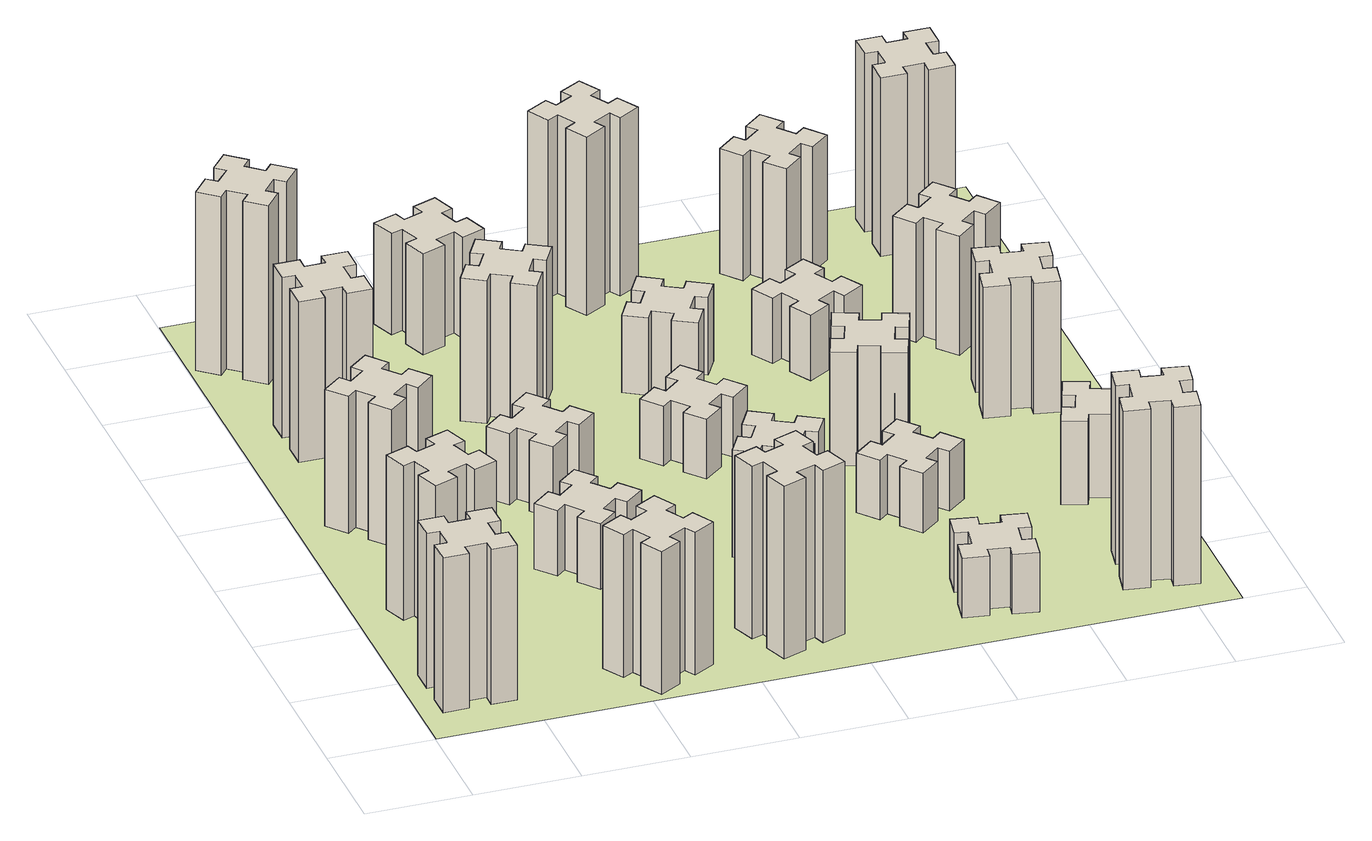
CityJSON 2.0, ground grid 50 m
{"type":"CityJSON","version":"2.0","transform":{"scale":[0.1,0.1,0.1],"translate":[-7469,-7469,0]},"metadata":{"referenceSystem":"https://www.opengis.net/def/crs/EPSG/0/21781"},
"CityObjects":{
"building1":{"type":"Building","attributes":{"class":"1000","function":"1000","usage":"1000","yearOfConstruction":2016,"roofType":"1000","measuredHeight":78,"storeysAboveGround":30,"storeysBelowGround":0},"geometry":[{"type":"Solid","lod":"1","boundaries":[[[[0,1,2,3,4,5,6,7,8,9,10,11,12,13,14,15,16,17,18,19]],[[17,16,20,21]],[[16,15,22,20]],[[15,14,23,22]],[[14,13,24,23]],[[13,12,25,24]],[[12,11,26,25]],[[11,10,27,26]],[[10,9,28,27]],[[9,8,29,28]],[[8,7,30,29]],[[7,6,31,30]],[[6,5,32,31]],[[5,4,33,32]],[[4,3,34,33]],[[3,2,35,34]],[[2,1,36,35]],[[1,0,37,36]],[[0,19,38,37]],[[19,18,39,38]],[[18,17,21,39]],[[24,25,26,27,28,29,30,31,32,33,34,35,36,37,38,39,21,20,22,23]]]]}]},
"building2":{"type":"Building","attributes":{"class":"1000","function":"1000","usage":"1000","yearOfConstruction":2016,"roofType":"1000","measuredHeight":78,"storeysAboveGround":30,"storeysBelowGround":0},"geometry":[{"type":"Solid","lod":"1","boundaries":[[[[40,41,42,43,44,45,46,47,48,49,50,51,52,53,54,55,56,57,58,59]],[[57,56,60,61]],[[56,55,62,60]],[[55,54,63,62]],[[54,53,64,63]],[[53,52,65,64]],[[52,51,66,65]],[[51,50,67,66]],[[50,49,68,67]],[[49,48,69,68]],[[48,47,70,69]],[[47,46,71,70]],[[46,45,72,71]],[[45,44,73,72]],[[44,43,74,73]],[[43,42,75,74]],[[42,41,76,75]],[[41,40,77,76]],[[40,59,78,77]],[[59,58,79,78]],[[58,57,61,79]],[[64,65,66,67,68,69,70,71,72,73,74,75,76,77,78,79,61,60,62,63]]]]}]},
"building3":{"type":"Building","attributes":{"class":"1000","function":"1000","usage":"1000","yearOfConstruction":2016,"roofType":"1000","measuredHeight":69,"storeysAboveGround":30,"storeysBelowGround":0},"geometry":[{"type":"Solid","lod":"1","boundaries":[[[[80,81,82,83,84,85,86,87,88,89,90,91,92,93,94,95,96,97,98,99]],[[97,96,100,101]],[[96,95,102,100]],[[95,94,103,102]],[[94,93,104,103]],[[93,92,105,104]],[[92,91,106,105]],[[91,90,107,106]],[[90,89,108,107]],[[89,88,109,108]],[[88,87,110,109]],[[87,86,111,110]],[[86,85,112,111]],[[85,84,113,112]],[[84,83,114,113]],[[83,82,115,114]],[[82,81,116,115]],[[81,80,117,116]],[[80,99,118,117]],[[99,98,119,118]],[[98,97,101,119]],[[104,105,106,107,108,109,110,111,112,113,114,115,116,117,118,119,101,100,102,103]]]]}]},
"building4":{"type":"Building","attributes":{"class":"1000","function":"1000","usage":"1000","yearOfConstruction":2016,"roofType":"1000","measuredHeight":81,"storeysAboveGround":30,"storeysBelowGround":0},"geometry":[{"type":"Solid","lod":"1","boundaries":[[[[120,121,122,123,124,125,126,127,128,129,130,131,132,133,134,135,136,137,138,139]],[[137,136,140,141]],[[136,135,142,140]],[[135,134,143,142]],[[134,133,144,143]],[[133,132,145,144]],[[132,131,146,145]],[[131,130,147,146]],[[130,129,148,147]],[[129,128,149,148]],[[128,127,150,149]],[[127,126,151,150]],[[126,125,152,151]],[[125,124,153,152]],[[124,123,154,153]],[[123,122,155,154]],[[122,121,156,155]],[[121,120,157,156]],[[120,139,158,157]],[[139,138,159,158]],[[138,137,141,159]],[[144,145,146,147,148,149,150,151,152,153,154,155,156,157,158,159,141,140,142,143]]]]}]},
"building5":{"type":"Building","attributes":{"class":"1000","function":"1000","usage":"1000","yearOfConstruction":2016,"roofType":"1000","measuredHeight":72,"storeysAboveGround":30,"storeysBelowGround":0},"geometry":[{"type":"Solid","lod":"1","boundaries":[[[[160,161,162,163,164,165,166,167,168,169,170,171,172,173,174,175,176,177,178,179]],[[177,176,180,181]],[[176,175,182,180]],[[175,174,183,182]],[[174,173,184,183]],[[173,172,185,184]],[[172,171,186,185]],[[171,170,187,186]],[[170,169,188,187]],[[169,168,189,188]],[[168,167,190,189]],[[167,166,191,190]],[[166,165,192,191]],[[165,164,193,192]],[[164,163,194,193]],[[163,162,195,194]],[[162,161,196,195]],[[161,160,197,196]],[[160,179,198,197]],[[179,178,199,198]],[[178,177,181,199]],[[184,185,186,187,188,189,190,191,192,193,194,195,196,197,198,199,181,180,182,183]]]]}]},
"building6":{"type":"Building","attributes":{"class":"1000","function":"1000","usage":"1000","yearOfConstruction":2016,"roofType":"1000","measuredHeight":90,"storeysAboveGround":30,"storeysBelowGround":0},"geometry":[{"type":"Solid","lod":"1","boundaries":[[[[200,201,202,203,204,205,206,207,208,209,210,211,212,213,214,215,216,217,218,219]],[[217,216,220,221]],[[216,215,222,220]],[[215,214,223,222]],[[214,213,224,223]],[[213,212,225,224]],[[212,211,226,225]],[[211,210,227,226]],[[210,209,228,227]],[[209,208,229,228]],[[208,207,230,229]],[[207,206,231,230]],[[206,205,232,231]],[[205,204,233,232]],[[204,203,234,233]],[[203,202,235,234]],[[202,201,236,235]],[[201,200,237,236]],[[200,219,238,237]],[[219,218,239,238]],[[218,217,221,239]],[[224,225,226,227,228,229,230,231,232,233,234,235,236,237,238,239,221,220,222,223]]]]}]},
"building7":{"type":"Building","attributes":{"class":"1000","function":"1000","usage":"1000","yearOfConstruction":2016,"roofType":"1000","measuredHeight":33,"storeysAboveGround":30,"storeysBelowGround":0},"geometry":[{"type":"Solid","lod":"1","boundaries":[[[[240,241,242,243,244,245,246,247,248,249,250,251,252,253,254,255,256,257,258,259]],[[257,256,260,261]],[[256,255,262,260]],[[255,254,263,262]],[[254,253,264,263]],[[253,252,265,264]],[[252,251,266,265]],[[251,250,267,266]],[[250,249,268,267]],[[249,248,269,268]],[[248,247,270,269]],[[247,246,271,270]],[[246,245,272,271]],[[245,244,273,272]],[[244,243,274,273]],[[243,242,275,274]],[[242,241,276,275]],[[241,240,277,276]],[[240,259,278,277]],[[259,258,279,278]],[[258,257,261,279]],[[264,265,266,267,268,269,270,271,272,273,274,275,276,277,278,279,261,260,262,263]]]]}]},
"building8":{"type":"Building","attributes":{"class":"1000","function":"1000","usage":"1000","yearOfConstruction":2016,"roofType":"1000","measuredHeight":36,"storeysAboveGround":30,"storeysBelowGround":0},"geometry":[{"type":"Solid","lod":"1","boundaries":[[[[280,281,282,283,284,285,286,287,288,289,290,291,292,293,294,295,296,297,298,299]],[[297,296,300,301]],[[296,295,302,300]],[[295,294,303,302]],[[294,293,304,303]],[[293,292,305,304]],[[292,291,306,305]],[[291,290,307,306]],[[290,289,308,307]],[[289,288,309,308]],[[288,287,310,309]],[[287,286,311,310]],[[286,285,312,311]],[[285,284,313,312]],[[284,283,314,313]],[[283,282,315,314]],[[282,281,316,315]],[[281,280,317,316]],[[280,299,318,317]],[[299,298,319,318]],[[298,297,301,319]],[[304,305,306,307,308,309,310,311,312,313,314,315,316,317,318,319,301,300,302,303]]]]}]},
"building9":{"type":"Building","attributes":{"class":"1000","function":"1000","usage":"1000","yearOfConstruction":2016,"roofType":"1000","measuredHeight":87,"storeysAboveGround":30,"storeysBelowGround":0},"geometry":[{"type":"Solid","lod":"1","boundaries":[[[[320,321,322,323,324,325,326,327,328,329,330,331,332,333,334,335,336,337,338,339]],[[337,336,340,341]],[[336,335,342,340]],[[335,334,343,342]],[[334,333,344,343]],[[333,332,345,344]],[[332,331,346,345]],[[331,330,347,346]],[[330,329,348,347]],[[329,328,349,348]],[[328,327,350,349]],[[327,326,351,350]],[[326,325,352,351]],[[325,324,353,352]],[[324,323,354,353]],[[323,322,355,354]],[[322,321,356,355]],[[321,320,357,356]],[[320,339,358,357]],[[339,338,359,358]],[[338,337,341,359]],[[344,345,346,347,348,349,350,351,352,353,354,355,356,357,358,359,341,340,342,343]]]]}]},
"building10":{"type":"Building","attributes":{"class":"1000","function":"1000","usage":"1000","yearOfConstruction":2016,"roofType":"1000","measuredHeight":72,"storeysAboveGround":30,"storeysBelowGround":0},"geometry":[{"type":"Solid","lod":"1","boundaries":[[[[360,361,362,363,364,365,366,367,368,369,370,371,372,373,374,375,376,377,378,379]],[[377,376,380,381]],[[376,375,382,380]],[[375,374,383,382]],[[374,373,384,383]],[[373,372,385,384]],[[372,371,386,385]],[[371,370,387,386]],[[370,369,388,387]],[[369,368,389,388]],[[368,367,390,389]],[[367,366,391,390]],[[366,365,392,391]],[[365,364,393,392]],[[364,363,394,393]],[[363,362,395,394]],[[362,361,396,395]],[[361,360,397,396]],[[360,379,398,397]],[[379,378,399,398]],[[378,377,381,399]],[[384,385,386,387,388,389,390,391,392,393,394,395,396,397,398,399,381,380,382,383]]]]}]},
"building11":{"type":"Building","attributes":{"class":"1000","function":"1000","usage":"1000","yearOfConstruction":2016,"roofType":"1000","measuredHeight":51,"storeysAboveGround":30,"storeysBelowGround":0},"geometry":[{"type":"Solid","lod":"1","boundaries":[[[[400,401,402,403,404,405,406,407,408,409,410,411,412,413,414,415,416,417,418,419]],[[417,416,420,421]],[[416,415,422,420]],[[415,414,423,422]],[[414,413,424,423]],[[413,412,425,424]],[[412,411,426,425]],[[411,410,427,426]],[[410,409,428,427]],[[409,408,429,428]],[[408,407,430,429]],[[407,406,431,430]],[[406,405,432,431]],[[405,404,433,432]],[[404,403,434,433]],[[403,402,435,434]],[[402,401,436,435]],[[401,400,437,436]],[[400,419,438,437]],[[419,418,439,438]],[[418,417,421,439]],[[424,425,426,427,428,429,430,431,432,433,434,435,436,437,438,439,421,420,422,423]]]]}]},
"building12":{"type":"Building","attributes":{"class":"1000","function":"1000","usage":"1000","yearOfConstruction":2016,"roofType":"1000","measuredHeight":54,"storeysAboveGround":30,"storeysBelowGround":0},"geometry":[{"type":"Solid","lod":"1","boundaries":[[[[440,441,442,443,444,445,446,447,448,449,450,451,452,453,454,455,456,457,458,459]],[[457,456,460,461]],[[456,455,462,460]],[[455,454,463,462]],[[454,453,464,463]],[[453,452,465,464]],[[452,451,466,465]],[[451,450,467,466]],[[450,449,468,467]],[[449,448,469,468]],[[448,447,470,469]],[[447,446,471,470]],[[446,445,472,471]],[[445,444,473,472]],[[444,443,474,473]],[[443,442,475,474]],[[442,441,476,475]],[[441,440,477,476]],[[440,459,478,477]],[[459,458,479,478]],[[458,457,461,479]],[[464,465,466,467,468,469,470,471,472,473,474,475,476,477,478,479,461,460,462,463]]]]}]},
"building13":{"type":"Building","attributes":{"class":"1000","function":"1000","usage":"1000","yearOfConstruction":2016,"roofType":"1000","measuredHeight":30,"storeysAboveGround":30,"storeysBelowGround":0},"geometry":[{"type":"Solid","lod":"1","boundaries":[[[[480,481,482,483,484,485,486,487,488,489,490,491,492,493,494,495,496,497,498,499]],[[497,496,500,501]],[[496,495,502,500]],[[495,494,503,502]],[[494,493,504,503]],[[493,492,505,504]],[[492,491,506,505]],[[491,490,507,506]],[[490,489,508,507]],[[489,488,509,508]],[[488,487,510,509]],[[487,486,511,510]],[[486,485,512,511]],[[485,484,513,512]],[[484,483,514,513]],[[483,482,515,514]],[[482,481,516,515]],[[481,480,517,516]],[[480,499,518,517]],[[499,498,519,518]],[[498,497,501,519]],[[504,505,506,507,508,509,510,511,512,513,514,515,516,517,518,519,501,500,502,503]]]]}]},
"building14":{"type":"Building","attributes":{"class":"1000","function":"1000","usage":"1000","yearOfConstruction":2016,"roofType":"1000","measuredHeight":39,"storeysAboveGround":30,"storeysBelowGround":0},"geometry":[{"type":"Solid","lod":"1","boundaries":[[[[520,521,522,523,524,525,526,527,528,529,530,531,532,533,534,535,536,537,538,539]],[[537,536,540,541]],[[536,535,542,540]],[[535,534,543,542]],[[534,533,544,543]],[[533,532,545,544]],[[532,531,546,545]],[[531,530,547,546]],[[530,529,548,547]],[[529,528,549,548]],[[528,527,550,549]],[[527,526,551,550]],[[526,525,552,551]],[[525,524,553,552]],[[524,523,554,553]],[[523,522,555,554]],[[522,521,556,555]],[[521,520,557,556]],[[520,539,558,557]],[[539,538,559,558]],[[538,537,541,559]],[[544,545,546,547,548,549,550,551,552,553,554,555,556,557,558,559,541,540,542,543]]]]}]},
"building15":{"type":"Building","attributes":{"class":"1000","function":"1000","usage":"1000","yearOfConstruction":2016,"roofType":"1000","measuredHeight":30,"storeysAboveGround":30,"storeysBelowGround":0},"geometry":[{"type":"Solid","lod":"1","boundaries":[[[[560,561,562,563,564,565,566,567,568,569,570,571,572,573,574,575,576,577,578,579]],[[577,576,580,581]],[[576,575,582,580]],[[575,574,583,582]],[[574,573,584,583]],[[573,572,585,584]],[[572,571,586,585]],[[571,570,587,586]],[[570,569,588,587]],[[569,568,589,588]],[[568,567,590,589]],[[567,566,591,590]],[[566,565,592,591]],[[565,564,593,592]],[[564,563,594,593]],[[563,562,595,594]],[[562,561,596,595]],[[561,560,597,596]],[[560,579,598,597]],[[579,578,599,598]],[[578,577,581,599]],[[584,585,586,587,588,589,590,591,592,593,594,595,596,597,598,599,581,580,582,583]]]]}]},
"building16":{"type":"Building","attributes":{"class":"1000","function":"1000","usage":"1000","yearOfConstruction":2016,"roofType":"1000","measuredHeight":90,"storeysAboveGround":30,"storeysBelowGround":0},"geometry":[{"type":"Solid","lod":"1","boundaries":[[[[600,601,602,603,604,605,606,607,608,609,610,611,612,613,614,615,616,617,618,619]],[[617,616,620,621]],[[616,615,622,620]],[[615,614,623,622]],[[614,613,624,623]],[[613,612,625,624]],[[612,611,626,625]],[[611,610,627,626]],[[610,609,628,627]],[[609,608,629,628]],[[608,607,630,629]],[[607,606,631,630]],[[606,605,632,631]],[[605,604,633,632]],[[604,603,634,633]],[[603,602,635,634]],[[602,601,636,635]],[[601,600,637,636]],[[600,619,638,637]],[[619,618,639,638]],[[618,617,621,639]],[[624,625,626,627,628,629,630,631,632,633,634,635,636,637,638,639,621,620,622,623]]]]}]},
"building17":{"type":"Building","attributes":{"class":"1000","function":"1000","usage":"1000","yearOfConstruction":2016,"roofType":"1000","measuredHeight":30,"storeysAboveGround":30,"storeysBelowGround":0},"geometry":[{"type":"Solid","lod":"1","boundaries":[[[[640,641,642,643,644,645,646,647,648,649,650,651,652,653,654,655,656,657,658,659]],[[657,656,660,661]],[[656,655,662,660]],[[655,654,663,662]],[[654,653,664,663]],[[653,652,665,664]],[[652,651,666,665]],[[651,650,667,666]],[[650,649,668,667]],[[649,648,669,668]],[[648,647,670,669]],[[647,646,671,670]],[[646,645,672,671]],[[645,644,673,672]],[[644,643,674,673]],[[643,642,675,674]],[[642,641,676,675]],[[641,640,677,676]],[[640,659,678,677]],[[659,658,679,678]],[[658,657,661,679]],[[664,665,666,667,668,669,670,671,672,673,674,675,676,677,678,679,661,660,662,663]]]]}]},
"building18":{"type":"Building","attributes":{"class":"1000","function":"1000","usage":"1000","yearOfConstruction":2016,"roofType":"1000","measuredHeight":57,"storeysAboveGround":30,"storeysBelowGround":0},"geometry":[{"type":"Solid","lod":"1","boundaries":[[[[680,681,682,683,684,685,686,687,688,689,690,691,692,693,694,695,696,697,698,699]],[[697,696,700,701]],[[696,695,702,700]],[[695,694,703,702]],[[694,693,704,703]],[[693,692,705,704]],[[692,691,706,705]],[[691,690,707,706]],[[690,689,708,707]],[[689,688,709,708]],[[688,687,710,709]],[[687,686,711,710]],[[686,685,712,711]],[[685,684,713,712]],[[684,683,714,713]],[[683,682,715,714]],[[682,681,716,715]],[[681,680,717,716]],[[680,699,718,717]],[[699,698,719,718]],[[698,697,701,719]],[[704,705,706,707,708,709,710,711,712,713,714,715,716,717,718,719,701,700,702,703]]]]}]},
"building19":{"type":"Building","attributes":{"class":"1000","function":"1000","usage":"1000","yearOfConstruction":2016,"roofType":"1000","measuredHeight":33,"storeysAboveGround":30,"storeysBelowGround":0},"geometry":[{"type":"Solid","lod":"1","boundaries":[[[[720,721,722,723,724,725,726,727,728,729,730,731,732,733,734,735,736,737,738,739]],[[737,736,740,741]],[[736,735,742,740]],[[735,734,743,742]],[[734,733,744,743]],[[733,732,745,744]],[[732,731,746,745]],[[731,730,747,746]],[[730,729,748,747]],[[729,728,749,748]],[[728,727,750,749]],[[727,726,751,750]],[[726,725,752,751]],[[725,724,753,752]],[[724,723,754,753]],[[723,722,755,754]],[[722,721,756,755]],[[721,720,757,756]],[[720,739,758,757]],[[739,738,759,758]],[[738,737,741,759]],[[744,745,746,747,748,749,750,751,752,753,754,755,756,757,758,759,741,740,742,743]]]]}]},
"building20":{"type":"Building","attributes":{"class":"1000","function":"1000","usage":"1000","yearOfConstruction":2016,"roofType":"1000","measuredHeight":90,"storeysAboveGround":30,"storeysBelowGround":0},"geometry":[{"type":"Solid","lod":"1","boundaries":[[[[760,761,762,763,764,765,766,767,768,769,770,771,772,773,774,775,776,777,778,779]],[[777,776,780,781]],[[776,775,782,780]],[[775,774,783,782]],[[774,773,784,783]],[[773,772,785,784]],[[772,771,786,785]],[[771,770,787,786]],[[770,769,788,787]],[[769,768,789,788]],[[768,767,790,789]],[[767,766,791,790]],[[766,765,792,791]],[[765,764,793,792]],[[764,763,794,793]],[[763,762,795,794]],[[762,761,796,795]],[[761,760,797,796]],[[760,779,798,797]],[[779,778,799,798]],[[778,777,781,799]],[[784,785,786,787,788,789,790,791,792,793,794,795,796,797,798,799,781,780,782,783]]]]}]},
"building21":{"type":"Building","attributes":{"class":"1000","function":"1000","usage":"1000","yearOfConstruction":2016,"roofType":"1000","measuredHeight":63,"storeysAboveGround":30,"storeysBelowGround":0},"geometry":[{"type":"Solid","lod":"1","boundaries":[[[[800,801,802,803,804,805,806,807,808,809,810,811,812,813,814,815,816,817,818,819]],[[817,816,820,821]],[[816,815,822,820]],[[815,814,823,822]],[[814,813,824,823]],[[813,812,825,824]],[[812,811,826,825]],[[811,810,827,826]],[[810,809,828,827]],[[809,808,829,828]],[[808,807,830,829]],[[807,806,831,830]],[[806,805,832,831]],[[805,804,833,832]],[[804,803,834,833]],[[803,802,835,834]],[[802,801,836,835]],[[801,800,837,836]],[[800,819,838,837]],[[819,818,839,838]],[[818,817,821,839]],[[824,825,826,827,828,829,830,831,832,833,834,835,836,837,838,839,821,820,822,823]]]]}]},
"building22":{"type":"Building","attributes":{"class":"1000","function":"1000","usage":"1000","yearOfConstruction":2016,"roofType":"1000","measuredHeight":42,"storeysAboveGround":30,"storeysBelowGround":0},"geometry":[{"type":"Solid","lod":"1","boundaries":[[[[840,841,842,843,844,845,846,847,848,849,850,851,852,853,854,855,856,857,858,859]],[[857,856,860,861]],[[856,855,862,860]],[[855,854,863,862]],[[854,853,864,863]],[[853,852,865,864]],[[852,851,866,865]],[[851,850,867,866]],[[850,849,868,867]],[[849,848,869,868]],[[848,847,870,869]],[[847,846,871,870]],[[846,845,872,871]],[[845,844,873,872]],[[844,843,874,873]],[[843,842,875,874]],[[842,841,876,875]],[[841,840,877,876]],[[840,859,878,877]],[[859,858,879,878]],[[858,857,861,879]],[[864,865,866,867,868,869,870,871,872,873,874,875,876,877,878,879,861,860,862,863]]]]}]},
"building23":{"type":"Building","attributes":{"class":"1000","function":"1000","usage":"1000","yearOfConstruction":2016,"roofType":"1000","measuredHeight":66,"storeysAboveGround":30,"storeysBelowGround":0},"geometry":[{"type":"Solid","lod":"1","boundaries":[[[[880,881,882,883,884,885,886,887,888,889,890,891,892,893,894,895,896,897,898,899]],[[897,896,900,901]],[[896,895,902,900]],[[895,894,903,902]],[[894,893,904,903]],[[893,892,905,904]],[[892,891,906,905]],[[891,890,907,906]],[[890,889,908,907]],[[889,888,909,908]],[[888,887,910,909]],[[887,886,911,910]],[[886,885,912,911]],[[885,884,913,912]],[[884,883,914,913]],[[883,882,915,914]],[[882,881,916,915]],[[881,880,917,916]],[[880,899,918,917]],[[899,898,919,918]],[[898,897,901,919]],[[904,905,906,907,908,909,910,911,912,913,914,915,916,917,918,919,901,900,902,903]]]]}]},
"building24":{"type":"Building","attributes":{"class":"1000","function":"1000","usage":"1000","yearOfConstruction":2016,"roofType":"1000","measuredHeight":60,"storeysAboveGround":30,"storeysBelowGround":0},"geometry":[{"type":"Solid","lod":"1","boundaries":[[[[920,921,922,923,924,925,926,927,928,929,930,931,932,933,934,935,936,937,938,939]],[[937,936,940,941]],[[936,935,942,940]],[[935,934,943,942]],[[934,933,944,943]],[[933,932,945,944]],[[932,931,946,945]],[[931,930,947,946]],[[930,929,948,947]],[[929,928,949,948]],[[928,927,950,949]],[[927,926,951,950]],[[926,925,952,951]],[[925,924,953,952]],[[924,923,954,953]],[[923,922,955,954]],[[922,921,956,955]],[[921,920,957,956]],[[920,939,958,957]],[[939,938,959,958]],[[938,937,941,959]],[[944,945,946,947,948,949,950,951,952,953,954,955,956,957,958,959,941,940,942,943]]]]}]},
"building25":{"type":"Building","attributes":{"class":"1000","function":"1000","usage":"1000","yearOfConstruction":2016,"roofType":"1000","measuredHeight":90,"storeysAboveGround":30,"storeysBelowGround":0},"geometry":[{"type":"Solid","lod":"1","boundaries":[[[[960,961,962,963,964,965,966,967,968,969,970,971,972,973,974,975,976,977,978,979]],[[977,976,980,981]],[[976,975,982,980]],[[975,974,983,982]],[[974,973,984,983]],[[973,972,985,984]],[[972,971,986,985]],[[971,970,987,986]],[[970,969,988,987]],[[969,968,989,988]],[[968,967,990,989]],[[967,966,991,990]],[[966,965,992,991]],[[965,964,993,992]],[[964,963,994,993]],[[963,962,995,994]],[[962,961,996,995]],[[961,960,997,996]],[[960,979,998,997]],[[979,978,999,998]],[[978,977,981,999]],[[984,985,986,987,988,989,990,991,992,993,994,995,996,997,998,999,981,980,982,983]]]]}]},
"landuse1":{"type":"LandUse","attributes":{"name":"plot1","function":"1010"},"geometry":[{"type":"MultiSurface","lod":"1","boundaries":[[[1000,1001,1002,1003]]]}]}
},
"vertices":[
[165,425,0],[165,325,0],[105,325,0],[105,205,0],[225,205,0],[225,265,0],[325,265,0],[325,205,0],[445,205,0],[445,325,0],[385,325,0],[385,425,0],[445,425,0],[445,545,0],[325,545,0],[325,485,0],[225,485,0],[225,545,0],[105,545,0],[105,425,0],[225,485,780],[225,545,780],[325,485,780],[325,545,780],[445,545,780],[445,425,780],[385,425,780],[385,325,780],[445,325,780],[445,205,780],[325,205,780],[325,265,780],[225,265,780],[225,205,780],[105,205,780],[105,325,780],[165,325,780],[165,425,780],[105,425,780],[105,545,780],
[255,1025,0],[289,931,0],[233,910,0],[274,797,0],[387,839,0],[366,895,0],[460,929,0],[480,873,0],[593,914,0],[552,1027,0],[496,1006,0],[462,1100,0],[518,1120,0],[477,1233,0],[364,1192,0],[385,1136,0],[291,1102,0],[270,1158,0],[157,1117,0],[199,1004,0],[291,1102,780],[270,1158,780],[385,1136,780],[364,1192,780],[477,1233,780],[518,1120,780],[462,1100,780],[496,1006,780],[552,1027,780],[593,914,780],[480,873,780],[460,929,780],[366,895,780],[387,839,780],[274,797,780],[233,910,780],[289,931,780],[255,1025,780],[199,1004,780],[157,1117,780],
[492,1888,0],[427,1964,0],[473,2003,0],[396,2095,0],[304,2018,0],[343,1972,0],[266,1907,0],[228,1953,0],[136,1876,0],[213,1784,0],[259,1823,0],[323,1746,0],[277,1708,0],[354,1616,0],[446,1693,0],[408,1739,0],[484,1803,0],[523,1757,0],[615,1834,0],[538,1926,0],[484,1803,690],[523,1757,690],[408,1739,690],[446,1693,690],[354,1616,690],[277,1708,690],[323,1746,690],[259,1823,690],[213,1784,690],[136,1876,690],[228,1953,690],[266,1907,690],[343,1972,690],[304,2018,690],[396,2095,690],[473,2003,690],[427,1964,690],[492,1888,690],[538,1926,690],[615,1834,690],
[485,2545,0],[485,2645,0],[545,2645,0],[545,2765,0],[425,2765,0],[425,2705,0],[325,2705,0],[325,2765,0],[205,2765,0],[205,2645,0],[265,2645,0],[265,2545,0],[205,2545,0],[205,2425,0],[325,2425,0],[325,2485,0],[425,2485,0],[425,2425,0],[545,2425,0],[545,2545,0],[425,2485,810],[425,2425,810],[325,2485,810],[325,2425,810],[205,2425,810],[205,2545,810],[265,2545,810],[265,2645,810],[205,2645,810],[205,2765,810],[325,2765,810],[325,2705,810],[425,2705,810],[425,2765,810],[545,2765,810],[545,2645,810],[485,2645,810],[485,2545,810],[545,2545,810],[545,2425,810],
[1236,287,0],[1186,374,0],[1238,404,0],[1178,508,0],[1074,448,0],[1104,396,0],[1017,346,0],[987,398,0],[883,338,0],[943,234,0],[995,264,0],[1045,177,0],[993,147,0],[1053,43,0],[1157,103,0],[1127,155,0],[1214,205,0],[1244,153,0],[1348,213,0],[1288,317,0],[1214,205,720],[1244,153,720],[1127,155,720],[1157,103,720],[1053,43,720],[993,147,720],[1045,177,720],[995,264,720],[943,234,720],[883,338,720],[987,398,720],[1017,346,720],[1104,396,720],[1074,448,720],[1178,508,720],[1238,404,720],[1186,374,720],[1236,287,720],[1288,317,720],[1348,213,720],
[384,3387,0],[308,3452,0],[346,3498,0],[254,3575,0],[177,3483,0],[223,3444,0],[159,3368,0],[113,3406,0],[36,3314,0],[128,3237,0],[166,3283,0],[243,3219,0],[204,3173,0],[296,3096,0],[373,3188,0],[327,3226,0],[392,3303,0],[438,3264,0],[515,3356,0],[423,3433,0],[392,3303,900],[438,3264,900],[327,3226,900],[373,3188,900],[296,3096,900],[204,3173,900],[243,3219,900],[166,3283,900],[128,3237,900],[36,3314,900],[113,3406,900],[159,3368,900],[223,3444,900],[177,3483,900],[254,3575,900],[346,3498,900],[308,3452,900],[384,3387,900],[423,3433,900],[515,3356,900],
[1083,1332,0],[1006,1267,0],[968,1313,0],[876,1236,0],[953,1144,0],[999,1183,0],[1063,1106,0],[1017,1068,0],[1094,976,0],[1186,1053,0],[1148,1099,0],[1224,1163,0],[1263,1117,0],[1355,1194,0],[1278,1286,0],[1232,1248,0],[1167,1324,0],[1213,1363,0],[1136,1455,0],[1044,1378,0],[1167,1324,330],[1213,1363,330],[1232,1248,330],[1278,1286,330],[1355,1194,330],[1263,1117,330],[1224,1163,330],[1148,1099,330],[1186,1053,330],[1094,976,330],[1017,1068,330],[1063,1106,330],[999,1183,330],[953,1144,330],[876,1236,330],[968,1313,330],[1006,1267,330],[1083,1332,330],[1044,1378,330],[1136,1455,330],
[1083,1972,0],[1006,1907,0],[968,1953,0],[876,1876,0],[953,1784,0],[999,1823,0],[1063,1746,0],[1017,1708,0],[1094,1616,0],[1186,1693,0],[1148,1739,0],[1224,1803,0],[1263,1757,0],[1355,1834,0],[1278,1926,0],[1232,1888,0],[1167,1964,0],[1213,2003,0],[1136,2095,0],[1044,2018,0],[1167,1964,360],[1213,2003,360],[1232,1888,360],[1278,1926,360],[1355,1834,360],[1263,1757,360],[1224,1803,360],[1148,1739,360],[1186,1693,360],[1094,1616,360],[1017,1708,360],[1063,1746,360],[999,1823,360],[953,1784,360],[876,1876,360],[968,1953,360],[1006,1907,360],[1083,1972,360],[1044,2018,360],[1136,2095,360],
[1765,496,0],[1671,462,0],[1650,518,0],[1537,477,0],[1579,364,0],[1635,385,0],[1669,291,0],[1613,270,0],[1654,157,0],[1767,199,0],[1746,255,0],[1840,289,0],[1860,233,0],[1973,274,0],[1932,387,0],[1876,366,0],[1842,460,0],[1898,480,0],[1857,593,0],[1744,552,0],[1842,460,870],[1898,480,870],[1876,366,870],[1932,387,870],[1973,274,870],[1860,233,870],[1840,289,870],[1746,255,870],[1767,199,870],[1654,157,870],[1613,270,870],[1669,291,870],[1635,385,870],[1579,364,870],[1537,477,870],[1650,518,870],[1671,462,870],[1765,496,870],[1744,552,870],[1857,593,870],
[1314,2666,0],[1227,2716,0],[1257,2768,0],[1153,2828,0],[1093,2724,0],[1145,2694,0],[1095,2607,0],[1043,2637,0],[983,2533,0],[1087,2473,0],[1117,2525,0],[1204,2475,0],[1174,2423,0],[1278,2363,0],[1338,2467,0],[1286,2497,0],[1336,2584,0],[1388,2554,0],[1448,2658,0],[1344,2718,0],[1336,2584,720],[1388,2554,720],[1286,2497,720],[1338,2467,720],[1278,2363,720],[1174,2423,720],[1204,2475,720],[1117,2525,720],[1087,2473,720],[983,2533,720],[1043,2637,720],[1095,2607,720],[1145,2694,720],[1093,2724,720],[1153,2828,720],[1257,2768,720],[1227,2716,720],[1314,2666,720],[1344,2718,720],[1448,2658,720],
[1125,3456,0],[1031,3422,0],[1010,3478,0],[897,3437,0],[939,3324,0],[995,3345,0],[1029,3251,0],[973,3230,0],[1014,3117,0],[1127,3159,0],[1106,3215,0],[1200,3249,0],[1220,3193,0],[1333,3234,0],[1292,3347,0],[1236,3326,0],[1202,3420,0],[1258,3440,0],[1217,3553,0],[1104,3512,0],[1202,3420,510],[1258,3440,510],[1236,3326,510],[1292,3347,510],[1333,3234,510],[1220,3193,510],[1200,3249,510],[1106,3215,510],[1127,3159,510],[1014,3117,510],[973,3230,510],[1029,3251,510],[995,3345,510],[939,3324,510],[897,3437,510],[1010,3478,510],[1031,3422,510],[1125,3456,510],[1104,3512,510],[1217,3553,510],
[2026,1017,0],[2076,1104,0],[2128,1074,0],[2188,1178,0],[2084,1238,0],[2054,1186,0],[1967,1236,0],[1997,1288,0],[1893,1348,0],[1833,1244,0],[1885,1214,0],[1835,1127,0],[1783,1157,0],[1723,1053,0],[1827,993,0],[1857,1045,0],[1944,995,0],[1914,943,0],[2018,883,0],[2078,987,0],[1944,995,540],[1914,943,540],[1857,1045,540],[1827,993,540],[1723,1053,540],[1783,1157,540],[1835,1127,540],[1885,1214,540],[1833,1244,540],[1893,1348,540],[1997,1288,540],[1967,1236,540],[2054,1186,540],[2084,1238,540],[2188,1178,540],[2128,1074,540],[2076,1104,540],[2026,1017,540],[2078,987,540],[2018,883,540],
[1972,1988,0],[1907,2064,0],[1953,2103,0],[1876,2195,0],[1784,2118,0],[1823,2072,0],[1746,2007,0],[1708,2053,0],[1616,1976,0],[1693,1884,0],[1739,1923,0],[1803,1846,0],[1757,1808,0],[1834,1716,0],[1926,1793,0],[1888,1839,0],[1964,1903,0],[2003,1857,0],[2095,1934,0],[2018,2026,0],[1964,1903,300],[2003,1857,300],[1888,1839,300],[1926,1793,300],[1834,1716,300],[1757,1808,300],[1803,1846,300],[1739,1923,300],[1693,1884,300],[1616,1976,300],[1708,2053,300],[1746,2007,300],[1823,2072,300],[1784,2118,300],[1876,2195,300],[1953,2103,300],[1907,2064,300],[1972,1988,300],[2018,2026,300],[2095,1934,300],
[2026,2497,0],[2076,2584,0],[2128,2554,0],[2188,2658,0],[2084,2718,0],[2054,2666,0],[1967,2716,0],[1997,2768,0],[1893,2828,0],[1833,2724,0],[1885,2694,0],[1835,2607,0],[1783,2637,0],[1723,2533,0],[1827,2473,0],[1857,2525,0],[1944,2475,0],[1914,2423,0],[2018,2363,0],[2078,2467,0],[1944,2475,390],[1914,2423,390],[1857,2525,390],[1827,2473,390],[1723,2533,390],[1783,2637,390],[1835,2607,390],[1885,2694,390],[1833,2724,390],[1893,2828,390],[1997,2768,390],[1967,2716,390],[2054,2666,390],[2084,2718,390],[2188,2658,390],[2128,2554,390],[2076,2584,390],[2026,2497,390],[2078,2467,390],[2018,2363,390],
[2596,444,0],[2578,345,0],[2519,356,0],[2498,237,0],[2617,217,0],[2627,276,0],[2725,258,0],[2715,199,0],[2833,178,0],[2854,297,0],[2795,307,0],[2812,405,0],[2871,395,0],[2892,513,0],[2774,534,0],[2764,475,0],[2665,492,0],[2676,551,0],[2557,572,0],[2537,454,0],[2665,492,300],[2676,551,300],[2764,475,300],[2774,534,300],[2892,513,300],[2871,395,300],[2812,405,300],[2795,307,300],[2854,297,300],[2833,178,300],[2715,199,300],[2725,258,300],[2627,276,300],[2617,217,300],[2498,237,300],[2519,356,300],[2578,345,300],[2596,444,300],[2537,454,300],[2557,572,300],
[1844,3556,0],[1757,3506,0],[1727,3558,0],[1623,3498,0],[1683,3394,0],[1735,3424,0],[1785,3337,0],[1733,3307,0],[1793,3203,0],[1897,3263,0],[1867,3315,0],[1954,3365,0],[1984,3313,0],[2088,3373,0],[2028,3477,0],[1976,3447,0],[1926,3534,0],[1978,3564,0],[1918,3668,0],[1814,3608,0],[1926,3534,900],[1978,3564,900],[1976,3447,900],[2028,3477,900],[2088,3373,900],[1984,3313,900],[1954,3365,900],[1867,3315,900],[1897,3263,900],[1793,3203,900],[1733,3307,900],[1785,3337,900],[1735,3424,900],[1683,3394,900],[1623,3498,900],[1727,3558,900],[1757,3506,900],[1844,3556,900],[1814,3608,900],[1918,3668,900],
[2628,1099,0],[2704,1163,0],[2743,1117,0],[2835,1194,0],[2758,1286,0],[2712,1248,0],[2647,1324,0],[2693,1363,0],[2616,1455,0],[2524,1378,0],[2563,1332,0],[2486,1267,0],[2448,1313,0],[2356,1236,0],[2433,1144,0],[2479,1183,0],[2543,1106,0],[2497,1068,0],[2574,976,0],[2666,1053,0],[2543,1106,300],[2497,1068,300],[2479,1183,300],[2433,1144,300],[2356,1236,300],[2448,1313,300],[2486,1267,300],[2563,1332,300],[2524,1378,300],[2616,1455,300],[2693,1363,300],[2647,1324,300],[2712,1248,300],[2758,1286,300],[2835,1194,300],[2743,1117,300],[2704,1163,300],[2628,1099,300],[2666,1053,300],[2574,976,300],
[2682,1671,0],[2716,1765,0],[2772,1744,0],[2813,1857,0],[2700,1898,0],[2680,1842,0],[2586,1876,0],[2607,1932,0],[2494,1973,0],[2453,1860,0],[2509,1840,0],[2475,1746,0],[2419,1767,0],[2377,1654,0],[2490,1613,0],[2511,1669,0],[2605,1635,0],[2584,1579,0],[2697,1537,0],[2738,1650,0],[2605,1635,570],[2584,1579,570],[2511,1669,570],[2490,1613,570],[2377,1654,570],[2419,1767,570],[2475,1746,570],[2509,1840,570],[2453,1860,570],[2494,1973,570],[2607,1932,570],[2586,1876,570],[2680,1842,570],[2700,1898,570],[2813,1857,570],[2772,1744,570],[2716,1765,570],[2682,1671,570],[2738,1650,570],[2697,1537,570],
[2475,2584,0],[2525,2497,0],[2473,2467,0],[2533,2363,0],[2637,2423,0],[2607,2475,0],[2694,2525,0],[2724,2473,0],[2828,2533,0],[2768,2637,0],[2716,2607,0],[2666,2694,0],[2718,2724,0],[2658,2828,0],[2554,2768,0],[2584,2716,0],[2497,2666,0],[2467,2718,0],[2363,2658,0],[2423,2554,0],[2497,2666,330],[2467,2718,330],[2584,2716,330],[2554,2768,330],[2658,2828,330],[2718,2724,330],[2666,2694,330],[2716,2607,330],[2768,2637,330],[2828,2533,330],[2724,2473,330],[2694,2525,330],[2607,2475,330],[2637,2423,330],[2533,2363,330],[2473,2467,330],[2525,2497,330],[2475,2584,330],[2423,2554,330],[2363,2658,330],
[3504,475,0],[3405,492,0],[3416,551,0],[3297,572,0],[3277,454,0],[3336,444,0],[3318,345,0],[3259,356,0],[3238,237,0],[3357,217,0],[3367,276,0],[3465,258,0],[3455,199,0],[3573,178,0],[3594,297,0],[3535,307,0],[3552,405,0],[3611,395,0],[3632,513,0],[3514,534,0],[3552,405,900],[3611,395,900],[3535,307,900],[3594,297,900],[3573,178,900],[3455,199,900],[3465,258,900],[3367,276,900],[3357,217,900],[3238,237,900],[3259,356,900],[3318,345,900],[3336,444,900],[3277,454,900],[3297,572,900],[3416,551,900],[3405,492,900],[3504,475,900],[3514,534,900],[3632,513,900],
[2812,3368,0],[2747,3444,0],[2793,3483,0],[2716,3575,0],[2624,3498,0],[2663,3452,0],[2586,3387,0],[2548,3433,0],[2456,3356,0],[2533,3264,0],[2579,3303,0],[2643,3226,0],[2597,3188,0],[2674,3096,0],[2766,3173,0],[2728,3219,0],[2804,3283,0],[2843,3237,0],[2935,3314,0],[2858,3406,0],[2804,3283,630],[2843,3237,630],[2728,3219,630],[2766,3173,630],[2674,3096,630],[2597,3188,630],[2643,3226,630],[2579,3303,630],[2533,3264,630],[2456,3356,630],[2548,3433,630],[2586,3387,630],[2663,3452,630],[2624,3498,630],[2716,3575,630],[2793,3483,630],[2747,3444,630],[2812,3368,630],[2858,3406,630],[2935,3314,630],
[3351,1029,0],[3445,995,0],[3424,939,0],[3537,897,0],[3578,1010,0],[3522,1031,0],[3556,1125,0],[3612,1104,0],[3653,1217,0],[3540,1258,0],[3520,1202,0],[3426,1236,0],[3447,1292,0],[3334,1333,0],[3293,1220,0],[3349,1200,0],[3315,1106,0],[3259,1127,0],[3217,1014,0],[3330,973,0],[3315,1106,420],[3259,1127,420],[3349,1200,420],[3293,1220,420],[3334,1333,420],[3447,1292,420],[3426,1236,420],[3520,1202,420],[3540,1258,420],[3653,1217,420],[3612,1104,420],[3556,1125,420],[3522,1031,420],[3578,1010,420],[3537,897,420],[3424,939,420],[3445,995,420],[3351,1029,420],[3330,973,420],[3217,1014,420],
[3267,1856,0],[3365,1838,0],[3355,1779,0],[3473,1758,0],[3494,1877,0],[3435,1887,0],[3452,1985,0],[3511,1975,0],[3532,2093,0],[3414,2114,0],[3404,2055,0],[3305,2072,0],[3316,2131,0],[3197,2152,0],[3177,2034,0],[3236,2024,0],[3218,1925,0],[3159,1936,0],[3138,1817,0],[3257,1797,0],[3218,1925,660],[3159,1936,660],[3236,2024,660],[3177,2034,660],[3197,2152,660],[3316,2131,660],[3305,2072,660],[3404,2055,660],[3414,2114,660],[3532,2093,660],[3511,1975,660],[3452,1985,660],[3435,1887,660],[3494,1877,660],[3473,1758,660],[3355,1779,660],[3365,1838,660],[3267,1856,660],[3257,1797,660],[3138,1817,660],
[3119,2563,0],[3183,2486,0],[3137,2448,0],[3214,2356,0],[3306,2433,0],[3268,2479,0],[3344,2543,0],[3383,2497,0],[3475,2574,0],[3398,2666,0],[3352,2628,0],[3287,2704,0],[3333,2743,0],[3256,2835,0],[3164,2758,0],[3203,2712,0],[3126,2647,0],[3088,2693,0],[2996,2616,0],[3073,2524,0],[3126,2647,600],[3088,2693,600],[3203,2712,600],[3164,2758,600],[3256,2835,600],[3333,2743,600],[3287,2704,600],[3352,2628,600],[3398,2666,600],[3475,2574,600],[3383,2497,600],[3344,2543,600],[3268,2479,600],[3306,2433,600],[3214,2356,600],[3137,2448,600],[3183,2486,600],[3119,2563,600],[3073,2524,600],[2996,2616,600],
[3285,3325,0],[3385,3325,0],[3385,3265,0],[3505,3265,0],[3505,3385,0],[3445,3385,0],[3445,3485,0],[3505,3485,0],[3505,3605,0],[3385,3605,0],[3385,3545,0],[3285,3545,0],[3285,3605,0],[3165,3605,0],[3165,3485,0],[3225,3485,0],[3225,3385,0],[3165,3385,0],[3165,3265,0],[3285,3265,0],[3225,3385,900],[3165,3385,900],[3225,3485,900],[3165,3485,900],[3165,3605,900],[3285,3605,900],[3285,3545,900],[3385,3545,900],[3385,3605,900],[3505,3605,900],[3505,3485,900],[3445,3485,900],[3445,3385,900],[3505,3385,900],[3505,3265,900],[3385,3265,900],[3385,3325,900],[3285,3325,900],[3285,3265,900],[3165,3265,900],
[5,3705,0],[3705,3705,0],[3705,5,0],[5,5,0]
]}
